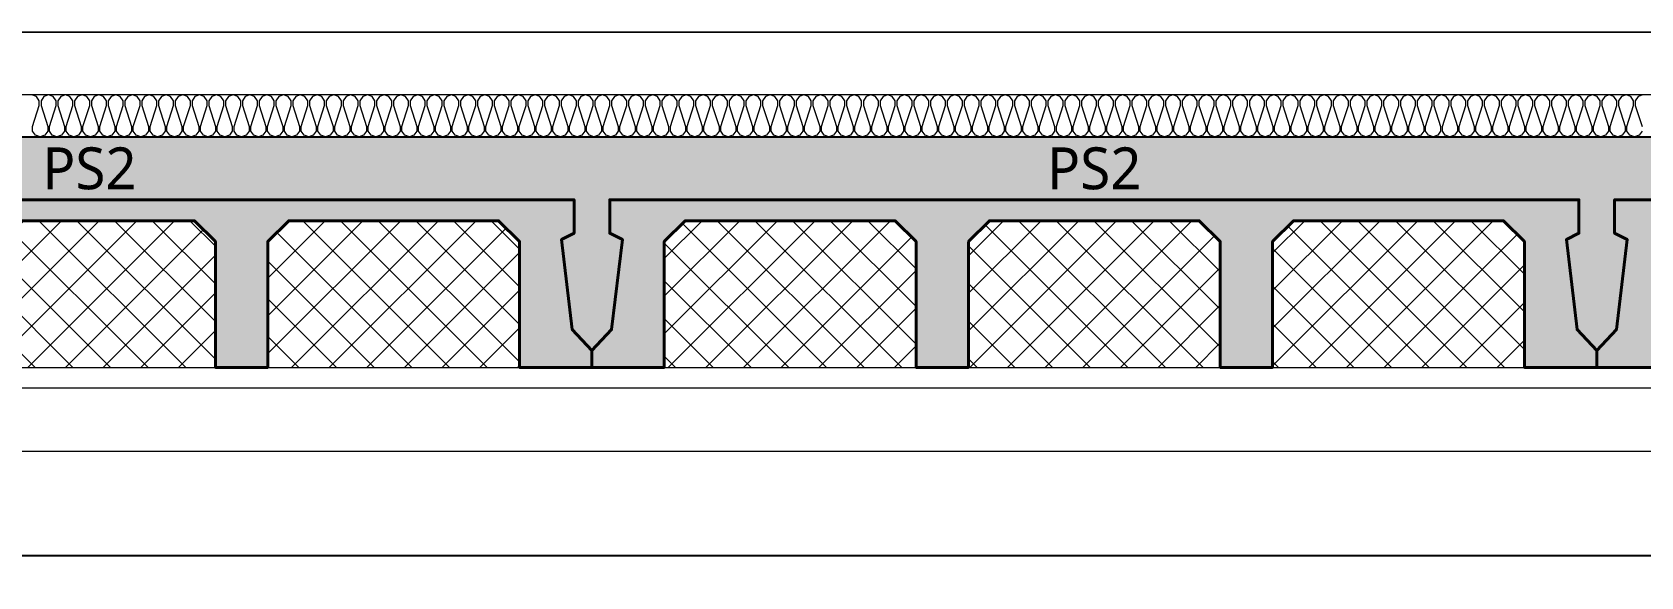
# Model space of a CAD drawing. Header units: millimetres. Extents: x 0 to 420000, y 0 to 297000.
# Drawn here: x 256723 to 260558, y 43150 to 44450 of the extents above; entities that cross this region are included whole.
import ezdxf
from ezdxf.enums import TextEntityAlignment as Align

# ---------------------------------------------------------------- set-up
doc = ezdxf.new("R2010")
doc.units = ezdxf.units.MM
doc.linetypes.add('0731_main_plan$0$form_$0$y-Landschaft$0$_$1$20120914_Verkehrsflächen_Grün$0$20120628_xref - Gammel$1$3_H-GL_F1_U3 - Default$0${ Offset Lines }', pattern=[0])
doc.linetypes.add('CEN', pattern=[62, 60, -1, 0, -1])
for name, color, linetype, lineweight in [('A-AXIS-LINE', 1, 'CEN', 15), ('A-CONC-LIN1', 2, 'Continuous', 40), ('A-CONC-LIN2', 7, 'Continuous', 25), ('A-ELEV-LIN2', 7, 'Continuous', 25), ('A-XXXX-FIN2', 6, 'Continuous', 20), ('A-XXXX-INSL1', 15, 'Continuous', 18), ('A-XXXX-INSL2', 8, 'Continuous', 18)]:
    doc.layers.add(name, color=color, linetype=linetype, lineweight=lineweight)
doc.layers.add('A-CONC-SOLD', color=253, linetype='CEN')
doc.layers.add('A-XXXX-NPLT', color=144, linetype='Continuous', lineweight=15, plot=False)
doc.styles.add('맑은고딕', font='')
doc.styles.get('맑은고딕').set_extended_font_data('Malgun Gothic')

# ---------------------------------------------------------------- blocks, each defined once
blk = doc.blocks.new('axis(211208)')
at = {"layer": 'A-AXIS-LINE', "ltscale": 1000}
for p, q in [((4631788.1, -421118.7), (4955413.1, -421118.7)), ((4631788.1, -422118.7), (4955413.1, -422118.7))]:
    blk.add_line(p, q, dxfattribs=at)
blk = doc.blocks.new('PS2')
at = {"layer": 'A-CONC-SOLD'}
h = blk.add_hatch(color=256, dxfattribs=at)
h.dxf.hatch_style = 1
h.paths.add_polyline_path([(1197.5, 0), (-1197.5, 0), (-1197.5, -510), (-1150.5, -460), (-1125, -245), (-1155, -230), (-1155, -150), (1155, -150), (1155, -230), (1125, -245), (1150.5, -460), (1197.5, -510)])
h = blk.add_hatch(color=256, dxfattribs=at)
h.dxf.hatch_style = 1
h.paths.add_polyline_path([(-1150.5, -460), (-1197.5, -510), (-1197.5, -550), (-1025, -550), (-1025, -510), (-1025, -250), (-975, -200), (-475, -200), (-425, -250), (-425, -510), (-425, -550), (-300, -550), (-300, -510), (-300, -250), (-250, -200), (250, -200), (300, -250), (300, -510), (300, -550), (425, -550), (425, -510), (425, -250), (475, -200), (975, -200), (1025, -250), (1025, -510), (1025, -550), (1197.5, -550), (1197.5, -510), (1150.5, -460), (1125, -245), (1155, -230), (1155, -150), (-1155, -150), (-1155, -230), (-1125, -245)])
at = {"layer": 'A-XXXX-INSL2'}
h = blk.add_hatch(dxfattribs=at)
h.set_pattern_fill('ANSI37', color=256, scale=20)
h.set_pattern_definition([(45, (-289951.5, -41968), (-44.90128, 44.90128), []), (135, (-289951.5, -41968), (-44.90128, -44.90128), [])])
h.paths.add_polyline_path([(-975, -200), (-1025, -250), (-1025, -510), (-1025, -550), (-425, -550), (-425, -510), (-425, -250), (-475, -200)])
h.paths.add_polyline_path([(-250, -200), (-300, -250), (-300, -510), (-300, -550), (300, -550), (300, -510), (300, -250), (250, -200)])
h.paths.add_polyline_path([(425, -510), (425, -550), (1025, -550), (1025, -510), (1025, -250), (975, -200), (475, -200), (425, -250)])
at = {"layer": 'A-CONC-LIN1', "color": 2, "linetype": '0731_main_plan$0$form_$0$y-Landschaft$0$_$1$20120914_Verkehrsflächen_Grün$0$20120628_xref - Gammel$1$3_H-GL_F1_U3 - Default$0${ Offset Lines }'}
blk.add_lwpolyline([(-300, -250), (-300, -510), (-300, -510), (-300, -550), (-425, -550), (-425, -510), (-425, -510), (-425, -250), (-475, -200), (-975, -200), (-1025, -250), (-1025, -510), (-1025, -510), (-1025, -550), (-1197.5, -550), (-1197.5, -510), (-1150.5, -460), (-1125, -245), (-1155, -230), (-1155, -150), (1155, -150), (1155, -230), (1125, -245), (1150.5, -460), (1197.5, -510), (1197.5, -550), (1025, -550), (1025, -510), (1025, -510), (1025, -250), (975, -200), (475, -200), (425, -250), (425, -510), (425, -510), (425, -550), (300, -550), (300, -510), (300, -510), (300, -250), (250, -200), (-250, -200)], close=True, dxfattribs=at)
at = {"layer": 'A-CONC-LIN2'}
blk.add_line((-1197.5, 0), (1197.5, 0), dxfattribs=at)
at = {"layer": 'A-XXXX-NPLT'}
for p, q in [((-1025, -550), (-425, -550)), ((-300, -550), (300, -550)), ((425, -550), (1025, -550))]:
    blk.add_line(p, q, dxfattribs=at)
at = {"layer": 'A-XXXX-NPLT', "style": '맑은고딕'}
blk.add_text('PS2', height=100, dxfattribs=at).set_placement((0, -75), align=Align.MIDDLE)
blk = doc.blocks.new('냉동층(220321)')
at = {"layer": 'A-ELEV-LIN2'}
blk.add_line((4877247.3, -402368.7), (4822823.8, -402368.7), dxfattribs=at)
at = {"layer": 'A-XXXX-FIN2'}
blk.add_line((4878673.7, -401118.7), (4801923.8, -401118.7), dxfattribs=at)
at = {"layer": 'A-XXXX-INSL1'}
blk.add_lwpolyline([(4875423.8, -401968.7), (4834673.8, -401968.7), (4834673.8, -402418.7), (4833973.8, -402418.7), (4833973.8, -401968.7), (4825673.8, -401968.7)], dxfattribs=at)
at = {"layer": 'A-XXXX-INSL2'}
blk.add_line((4878773.7, -401268.7), (4802023.8, -401268.7), dxfattribs=at)
for points in [[(4830873.7, -401268.7), (4830862.7, -401272.7), (4830855.7, -401282.7), (4830855.7, -401293.7), (4830871.7, -401343.7)], [(4830871.7, -401354.7), (4830864.7, -401364.7), (4830853.7, -401368.7), (4830842.7, -401364.7), (4830835.7, -401354.7), (4830835.7, -401343.7), (4830851.7, -401293.7), (4830851.7, -401282.7), (4830844.7, -401272.7), (4830833.7, -401268.7), (4830822.7, -401272.7), (4830815.7, -401282.7), (4830815.7, -401293.7), (4830831.7, -401343.7), (4830831.7, -401354.7), (4830824.7, -401364.7), (4830813.7, -401368.7), (4830802.7, -401364.7), (4830795.7, -401354.7), (4830795.7, -401343.7), (4830811.7, -401293.7), (4830811.7, -401282.7), (4830804.7, -401272.7), (4830793.7, -401268.7), (4830782.7, -401272.7), (4830775.7, -401282.7), (4830775.7, -401293.7), (4830791.7, -401343.7), (4830791.7, -401354.7), (4830784.7, -401364.7), (4830773.7, -401368.7), (4830762.7, -401364.7), (4830755.7, -401354.7), (4830755.7, -401343.7), (4830771.7, -401293.7), (4830771.7, -401282.7), (4830764.7, -401272.7), (4830753.7, -401268.7), (4830742.7, -401272.7), (4830735.7, -401282.7), (4830735.7, -401293.7), (4830751.7, -401343.7), (4830751.7, -401354.7), (4830744.7, -401364.7), (4830733.7, -401368.7), (4830722.7, -401364.7), (4830715.7, -401354.7), (4830715.7, -401343.7), (4830731.7, -401293.7), (4830731.7, -401282.7), (4830724.7, -401272.7), (4830713.7, -401268.7), (4830702.7, -401272.7), (4830695.7, -401282.7), (4830695.7, -401293.7), (4830711.7, -401343.7), (4830711.7, -401354.7), (4830704.7, -401364.7), (4830693.7, -401368.7), (4830682.7, -401364.7), (4830675.7, -401354.7), (4830675.7, -401343.7), (4830691.7, -401293.7), (4830691.7, -401282.7), (4830684.7, -401272.7), (4830673.7, -401268.7), (4830662.7, -401272.7), (4830655.7, -401282.7), (4830655.7, -401293.7), (4830671.7, -401343.7), (4830671.7, -401354.7), (4830664.7, -401364.7), (4830653.7, -401368.7), (4830642.7, -401364.7), (4830635.7, -401354.7), (4830635.7, -401343.7), (4830651.7, -401293.7), (4830651.7, -401282.7), (4830644.7, -401272.7), (4830633.7, -401268.7), (4830622.7, -401272.7), (4830615.7, -401282.7), (4830615.7, -401293.7), (4830631.7, -401343.7), (4830631.7, -401354.7), (4830624.7, -401364.7), (4830613.7, -401368.7), (4830602.7, -401364.7), (4830595.7, -401354.7), (4830595.7, -401343.7), (4830611.7, -401293.7), (4830611.7, -401282.7), (4830604.7, -401272.7), (4830593.7, -401268.7), (4830582.7, -401272.7), (4830575.7, -401282.7), (4830575.7, -401293.7), (4830591.7, -401343.7), (4830591.7, -401354.7), (4830584.7, -401364.7), (4830573.7, -401368.7), (4830562.7, -401364.7), (4830555.7, -401354.7), (4830555.7, -401343.7), (4830571.7, -401293.7), (4830571.7, -401282.7), (4830564.7, -401272.7), (4830553.7, -401268.7), (4830542.7, -401272.7), (4830535.7, -401282.7), (4830535.7, -401293.7), (4830551.7, -401343.7), (4830551.7, -401354.7), (4830544.7, -401364.7), (4830533.7, -401368.7), (4830522.7, -401364.7), (4830515.7, -401354.7), (4830515.7, -401343.7), (4830531.7, -401293.7), (4830531.7, -401282.7), (4830524.7, -401272.7), (4830513.7, -401268.7), (4830502.7, -401272.7), (4830495.7, -401282.7), (4830495.7, -401293.7), (4830511.7, -401343.7), (4830511.7, -401354.7), (4830504.7, -401364.7), (4830493.7, -401368.7), (4830482.7, -401364.7), (4830475.7, -401354.7), (4830475.7, -401343.7), (4830491.7, -401293.7), (4830491.7, -401282.7), (4830484.7, -401272.7), (4830473.7, -401268.7), (4830462.7, -401272.7), (4830455.7, -401282.7), (4830455.7, -401293.7), (4830471.7, -401343.7), (4830471.7, -401354.7), (4830464.7, -401364.7), (4830453.7, -401368.7), (4830442.7, -401364.7), (4830435.7, -401354.7), (4830435.7, -401343.7), (4830451.7, -401293.7), (4830451.7, -401282.7), (4830444.7, -401272.7), (4830433.7, -401268.7), (4830422.7, -401272.7), (4830415.7, -401282.7), (4830415.7, -401293.7), (4830431.7, -401343.7), (4830431.7, -401354.7), (4830424.7, -401364.7), (4830413.7, -401368.7), (4830402.7, -401364.7), (4830395.7, -401354.7), (4830395.7, -401343.7), (4830411.7, -401293.7), (4830411.7, -401282.7), (4830404.7, -401272.7), (4830393.7, -401268.7), (4830382.7, -401272.7), (4830375.7, -401282.7), (4830375.7, -401293.7), (4830391.7, -401343.7), (4830391.7, -401354.7), (4830384.7, -401364.7), (4830373.7, -401368.7), (4830362.7, -401364.7), (4830355.7, -401354.7), (4830355.7, -401343.7), (4830371.7, -401293.7), (4830371.7, -401282.7), (4830364.7, -401272.7), (4830353.7, -401268.7), (4830342.7, -401272.7), (4830335.7, -401282.7), (4830335.7, -401293.7), (4830351.7, -401343.7), (4830351.7, -401354.7), (4830344.7, -401364.7), (4830333.7, -401368.7), (4830322.7, -401364.7), (4830315.7, -401354.7), (4830315.7, -401343.7), (4830331.7, -401293.7), (4830331.7, -401282.7), (4830324.7, -401272.7), (4830313.7, -401268.7), (4830302.7, -401272.7), (4830295.7, -401282.7), (4830295.7, -401293.7), (4830311.7, -401343.7), (4830311.7, -401354.7), (4830304.7, -401364.7), (4830293.7, -401368.7), (4830282.7, -401364.7), (4830275.7, -401354.7), (4830275.7, -401343.7), (4830291.7, -401293.7), (4830291.7, -401282.7), (4830284.7, -401272.7), (4830273.7, -401268.7), (4830262.7, -401272.7), (4830255.7, -401282.7), (4830255.7, -401293.7), (4830271.7, -401343.7), (4830271.7, -401354.7), (4830264.7, -401364.7), (4830253.7, -401368.7), (4830242.7, -401364.7), (4830235.7, -401354.7), (4830235.7, -401343.7), (4830251.7, -401293.7), (4830251.7, -401282.7), (4830244.7, -401272.7), (4830233.7, -401268.7), (4830222.7, -401272.7), (4830215.7, -401282.7), (4830215.7, -401293.7), (4830231.7, -401343.7), (4830231.7, -401354.7), (4830224.7, -401364.7), (4830213.7, -401368.7), (4830202.7, -401364.7), (4830195.7, -401354.7), (4830195.7, -401343.7), (4830211.7, -401293.7), (4830211.7, -401282.7), (4830204.7, -401272.7), (4830193.7, -401268.7), (4830182.7, -401272.7), (4830175.7, -401282.7), (4830175.7, -401293.7), (4830191.7, -401343.7), (4830191.7, -401354.7), (4830184.7, -401364.7), (4830173.7, -401368.7), (4830162.7, -401364.7), (4830155.7, -401354.7), (4830155.7, -401343.7), (4830171.7, -401293.7), (4830171.7, -401282.7), (4830164.7, -401272.7), (4830153.7, -401268.7), (4830142.7, -401272.7), (4830135.7, -401282.7), (4830135.7, -401293.7), (4830151.7, -401343.7), (4830151.7, -401354.7), (4830144.7, -401364.7), (4830133.7, -401368.7), (4830122.7, -401364.7), (4830115.7, -401354.7), (4830115.7, -401343.7), (4830131.7, -401293.7), (4830131.7, -401282.7), (4830124.7, -401272.7), (4830113.7, -401268.7), (4830102.7, -401272.7), (4830095.7, -401282.7), (4830095.7, -401293.7), (4830111.7, -401343.7), (4830111.7, -401354.7), (4830104.7, -401364.7), (4830093.7, -401368.7), (4830082.7, -401364.7), (4830075.7, -401354.7), (4830075.7, -401343.7), (4830091.7, -401293.7), (4830091.7, -401282.7), (4830084.7, -401272.7), (4830073.7, -401268.7), (4830062.7, -401272.7), (4830055.7, -401282.7), (4830055.7, -401293.7), (4830071.7, -401343.7), (4830071.7, -401354.7), (4830064.7, -401364.7), (4830053.7, -401368.7), (4830042.7, -401364.7), (4830035.7, -401354.7), (4830035.7, -401343.7), (4830051.7, -401293.7), (4830051.7, -401282.7), (4830044.7, -401272.7), (4830033.7, -401268.7), (4830022.7, -401272.7), (4830015.7, -401282.7), (4830015.7, -401293.7), (4830031.7, -401343.7), (4830031.7, -401354.7), (4830024.7, -401364.7), (4830013.7, -401368.7), (4830002.7, -401364.7), (4829995.7, -401354.7), (4829995.7, -401343.7), (4830011.7, -401293.7), (4830011.7, -401282.7), (4830004.7, -401272.7), (4829993.7, -401268.7), (4829982.7, -401272.7), (4829975.7, -401282.7), (4829975.7, -401293.7), (4829991.7, -401343.7), (4829991.7, -401354.7), (4829984.7, -401364.7), (4829973.7, -401368.7), (4829962.7, -401364.7), (4829955.7, -401354.7), (4829955.7, -401343.7), (4829971.7, -401293.7), (4829971.7, -401282.7), (4829964.7, -401272.7), (4829953.7, -401268.7), (4829942.7, -401272.7), (4829935.7, -401282.7), (4829935.7, -401293.7), (4829951.7, -401343.7), (4829951.7, -401354.7), (4829944.7, -401364.7), (4829933.7, -401368.7), (4829922.7, -401364.7), (4829915.7, -401354.7), (4829915.7, -401343.7), (4829931.7, -401293.7), (4829931.7, -401282.7), (4829924.7, -401272.7), (4829913.7, -401268.7), (4829902.7, -401272.7), (4829895.7, -401282.7), (4829895.7, -401293.7), (4829911.7, -401343.7), (4829911.7, -401354.7), (4829904.7, -401364.7), (4829893.7, -401368.7), (4829882.7, -401364.7), (4829875.7, -401354.7), (4829875.7, -401343.7), (4829891.7, -401293.7), (4829891.7, -401282.7), (4829884.7, -401272.7), (4829873.7, -401268.7), (4829862.7, -401272.7), (4829855.7, -401282.7), (4829855.7, -401293.7), (4829871.7, -401343.7), (4829871.7, -401354.7), (4829864.7, -401364.7), (4829853.7, -401368.7), (4829842.7, -401364.7), (4829835.7, -401354.7), (4829835.7, -401343.7), (4829851.7, -401293.7), (4829851.7, -401282.7), (4829844.7, -401272.7), (4829833.7, -401268.7), (4829822.7, -401272.7), (4829815.7, -401282.7), (4829815.7, -401293.7), (4829831.7, -401343.7), (4829831.7, -401354.7), (4829824.7, -401364.7), (4829813.7, -401368.7), (4829802.7, -401364.7), (4829795.7, -401354.7), (4829795.7, -401343.7), (4829811.7, -401293.7), (4829811.7, -401282.7), (4829804.7, -401272.7), (4829793.7, -401268.7), (4829782.7, -401272.7), (4829775.7, -401282.7), (4829775.7, -401293.7), (4829791.7, -401343.7), (4829791.7, -401354.7), (4829784.7, -401364.7), (4829773.7, -401368.7), (4829762.7, -401364.7), (4829755.7, -401354.7), (4829755.7, -401343.7), (4829771.7, -401293.7), (4829771.7, -401282.7), (4829764.7, -401272.7), (4829753.7, -401268.7), (4829742.7, -401272.7), (4829735.7, -401282.7), (4829735.7, -401293.7), (4829751.7, -401343.7), (4829751.7, -401354.7), (4829744.7, -401364.7), (4829733.7, -401368.7), (4829722.7, -401364.7), (4829715.7, -401354.7), (4829715.7, -401343.7), (4829731.7, -401293.7), (4829731.7, -401282.7), (4829724.7, -401272.7), (4829713.7, -401268.7), (4829702.7, -401272.7), (4829695.7, -401282.7), (4829695.7, -401293.7), (4829711.7, -401343.7), (4829711.7, -401354.7), (4829704.7, -401364.7), (4829693.7, -401368.7), (4829682.7, -401364.7), (4829675.7, -401354.7), (4829675.7, -401343.7), (4829691.7, -401293.7), (4829691.7, -401282.7), (4829684.7, -401272.7), (4829673.7, -401268.7), (4829662.7, -401272.7), (4829655.7, -401282.7), (4829655.7, -401293.7), (4829671.7, -401343.7), (4829671.7, -401354.7), (4829664.7, -401364.7), (4829653.7, -401368.7), (4829642.7, -401364.7), (4829635.7, -401354.7), (4829635.7, -401343.7), (4829651.7, -401293.7), (4829651.7, -401282.7), (4829644.7, -401272.7), (4829633.7, -401268.7), (4829622.7, -401272.7), (4829615.7, -401282.7), (4829615.7, -401293.7), (4829631.7, -401343.7), (4829631.7, -401354.7), (4829624.7, -401364.7), (4829613.7, -401368.7), (4829602.7, -401364.7), (4829595.7, -401354.7), (4829595.7, -401343.7), (4829611.7, -401293.7), (4829611.7, -401282.7), (4829604.7, -401272.7), (4829593.7, -401268.7), (4829582.7, -401272.7), (4829575.7, -401282.7), (4829575.7, -401293.7), (4829591.7, -401343.7), (4829591.7, -401354.7), (4829584.7, -401364.7), (4829573.7, -401368.7), (4829562.7, -401364.7), (4829555.7, -401354.7), (4829555.7, -401343.7), (4829571.7, -401293.7), (4829571.7, -401282.7), (4829564.7, -401272.7), (4829553.7, -401268.7), (4829542.7, -401272.7), (4829535.7, -401282.7), (4829535.7, -401293.7), (4829551.7, -401343.7), (4829551.7, -401354.7), (4829544.7, -401364.7), (4829533.7, -401368.7), (4829522.7, -401364.7), (4829515.7, -401354.7), (4829515.7, -401343.7), (4829531.7, -401293.7), (4829531.7, -401282.7), (4829524.7, -401272.7), (4829513.7, -401268.7), (4829502.7, -401272.7), (4829495.7, -401282.7), (4829495.7, -401293.7), (4829511.7, -401343.7), (4829511.7, -401354.7), (4829504.7, -401364.7), (4829493.7, -401368.7), (4829482.7, -401364.7), (4829475.7, -401354.7), (4829475.7, -401343.7), (4829491.7, -401293.7), (4829491.7, -401282.7), (4829484.7, -401272.7), (4829473.7, -401268.7), (4829462.7, -401272.7), (4829455.7, -401282.7), (4829455.7, -401293.7), (4829471.7, -401343.7), (4829471.7, -401354.7), (4829464.7, -401364.7), (4829453.7, -401368.7), (4829442.7, -401364.7), (4829435.7, -401354.7), (4829435.7, -401343.7), (4829451.7, -401293.7), (4829451.7, -401282.7), (4829444.7, -401272.7), (4829433.7, -401268.7), (4829422.7, -401272.7), (4829415.7, -401282.7), (4829415.7, -401293.7), (4829431.7, -401343.7), (4829431.7, -401354.7), (4829424.7, -401364.7), (4829413.7, -401368.7), (4829402.7, -401364.7), (4829395.7, -401354.7), (4829395.7, -401343.7), (4829411.7, -401293.7), (4829411.7, -401282.7), (4829404.7, -401272.7), (4829393.7, -401268.7), (4829382.7, -401272.7), (4829375.7, -401282.7), (4829375.7, -401293.7), (4829391.7, -401343.7), (4829391.7, -401354.7), (4829384.7, -401364.7), (4829373.7, -401368.7), (4829362.7, -401364.7), (4829355.7, -401354.7), (4829355.7, -401343.7), (4829371.7, -401293.7), (4829371.7, -401282.7), (4829364.7, -401272.7), (4829353.7, -401268.7), (4829342.7, -401272.7), (4829335.7, -401282.7), (4829335.7, -401293.7), (4829351.7, -401343.7), (4829351.7, -401354.7), (4829344.7, -401364.7), (4829333.7, -401368.7), (4829322.7, -401364.7), (4829315.7, -401354.7), (4829315.7, -401343.7), (4829331.7, -401293.7), (4829331.7, -401282.7), (4829324.7, -401272.7), (4829313.7, -401268.7), (4829302.7, -401272.7), (4829295.7, -401282.7), (4829295.7, -401293.7), (4829311.7, -401343.7), (4829311.7, -401354.7), (4829304.7, -401364.7), (4829293.7, -401368.7), (4829282.7, -401364.7), (4829275.7, -401354.7), (4829275.7, -401343.7), (4829291.7, -401293.7), (4829291.7, -401282.7), (4829284.7, -401272.7), (4829273.7, -401268.7), (4829262.7, -401272.7), (4829255.7, -401282.7), (4829255.7, -401293.7), (4829271.7, -401343.7), (4829271.7, -401354.7), (4829264.7, -401364.7), (4829253.7, -401368.7), (4829242.7, -401364.7), (4829235.7, -401354.7), (4829235.7, -401343.7), (4829251.7, -401293.7), (4829251.7, -401282.7), (4829244.7, -401272.7), (4829233.7, -401268.7), (4829222.7, -401272.7), (4829215.7, -401282.7), (4829215.7, -401293.7), (4829231.7, -401343.7), (4829231.7, -401354.7), (4829224.7, -401364.7), (4829213.7, -401368.7), (4829202.7, -401364.7), (4829195.7, -401354.7), (4829195.7, -401343.7), (4829211.7, -401293.7), (4829211.7, -401282.7), (4829204.7, -401272.7), (4829193.7, -401268.7), (4829182.7, -401272.7), (4829175.7, -401282.7), (4829175.7, -401293.7), (4829191.7, -401343.7), (4829191.7, -401354.7), (4829184.7, -401364.7), (4829173.7, -401368.7), (4829162.7, -401364.7), (4829155.7, -401354.7), (4829155.7, -401343.7), (4829171.7, -401293.7), (4829171.7, -401282.7), (4829164.7, -401272.7), (4829153.7, -401268.7), (4829142.7, -401272.7), (4829135.7, -401282.7), (4829135.7, -401293.7), (4829151.7, -401343.7), (4829151.7, -401354.7), (4829144.7, -401364.7), (4829133.7, -401368.7), (4829122.7, -401364.7), (4829115.7, -401354.7), (4829115.7, -401343.7), (4829131.7, -401293.7), (4829131.7, -401282.7), (4829124.7, -401272.7), (4829113.7, -401268.7), (4829102.7, -401272.7), (4829095.7, -401282.7), (4829095.7, -401293.7), (4829111.7, -401343.7), (4829111.7, -401354.7), (4829104.7, -401364.7), (4829093.7, -401368.7), (4829082.7, -401364.7), (4829075.7, -401354.7), (4829075.7, -401343.7), (4829091.7, -401293.7), (4829091.7, -401282.7), (4829084.7, -401272.7), (4829073.7, -401268.7), (4829062.7, -401272.7), (4829055.7, -401282.7), (4829055.7, -401293.7), (4829071.7, -401343.7), (4829071.7, -401354.7), (4829064.7, -401364.7), (4829053.7, -401368.7), (4829042.7, -401364.7), (4829035.7, -401354.7), (4829035.7, -401343.7), (4829051.7, -401293.7), (4829051.7, -401282.7), (4829044.7, -401272.7), (4829033.7, -401268.7), (4829022.7, -401272.7), (4829015.7, -401282.7), (4829015.7, -401293.7), (4829031.7, -401343.7), (4829031.7, -401354.7), (4829024.7, -401364.7), (4829013.7, -401368.7), (4829002.7, -401364.7), (4828995.7, -401354.7), (4828995.7, -401343.7), (4829011.7, -401293.7), (4829011.7, -401282.7), (4829004.7, -401272.7), (4828993.7, -401268.7), (4828982.7, -401272.7), (4828975.7, -401282.7), (4828975.7, -401293.7), (4828991.7, -401343.7), (4828991.7, -401354.7), (4828984.7, -401364.7), (4828973.7, -401368.7), (4828962.7, -401364.7), (4828955.7, -401354.7), (4828955.7, -401343.7), (4828971.7, -401293.7), (4828971.7, -401282.7), (4828964.7, -401272.7), (4828953.7, -401268.7), (4828942.7, -401272.7), (4828935.7, -401282.7), (4828935.7, -401293.7), (4828951.7, -401343.7), (4828951.7, -401354.7), (4828944.7, -401364.7), (4828933.7, -401368.7), (4828922.7, -401364.7), (4828915.7, -401354.7), (4828915.7, -401343.7), (4828931.7, -401293.7), (4828931.7, -401282.7), (4828924.7, -401272.7), (4828913.7, -401268.7), (4828902.7, -401272.7), (4828895.7, -401282.7), (4828895.7, -401293.7), (4828911.7, -401343.7), (4828911.7, -401354.7), (4828904.7, -401364.7), (4828893.7, -401368.7), (4828882.7, -401364.7), (4828875.7, -401354.7), (4828875.7, -401343.7), (4828891.7, -401293.7), (4828891.7, -401282.7), (4828884.7, -401272.7), (4828873.7, -401268.7), (4828862.7, -401272.7), (4828855.7, -401282.7), (4828855.7, -401293.7), (4828871.7, -401343.7), (4828871.7, -401354.7), (4828864.7, -401364.7), (4828853.7, -401368.7), (4828842.7, -401364.7), (4828835.7, -401354.7), (4828835.7, -401343.7), (4828851.7, -401293.7), (4828851.7, -401282.7), (4828844.7, -401272.7), (4828833.7, -401268.7), (4828822.7, -401272.7), (4828815.7, -401282.7), (4828815.7, -401293.7), (4828831.7, -401343.7), (4828831.7, -401354.7), (4828824.7, -401364.7), (4828813.7, -401368.7), (4828802.7, -401364.7), (4828795.7, -401354.7), (4828795.7, -401343.7), (4828811.7, -401293.7), (4828811.7, -401282.7), (4828804.7, -401272.7), (4828793.7, -401268.7), (4828782.7, -401272.7), (4828775.7, -401282.7), (4828775.7, -401293.7), (4828791.7, -401343.7), (4828791.7, -401354.7), (4828784.7, -401364.7), (4828773.7, -401368.7), (4828762.7, -401364.7), (4828755.7, -401354.7), (4828755.7, -401343.7), (4828771.7, -401293.7), (4828771.7, -401282.7), (4828764.7, -401272.7), (4828753.7, -401268.7), (4828742.7, -401272.7), (4828735.7, -401282.7), (4828735.7, -401293.7), (4828751.7, -401343.7), (4828751.7, -401354.7), (4828744.7, -401364.7), (4828733.7, -401368.7), (4828722.7, -401364.7), (4828715.7, -401354.7), (4828715.7, -401343.7), (4828731.7, -401293.7), (4828731.7, -401282.7), (4828724.7, -401272.7), (4828713.7, -401268.7), (4828702.7, -401272.7), (4828695.7, -401282.7), (4828695.7, -401293.7), (4828711.7, -401343.7), (4828711.7, -401354.7), (4828704.7, -401364.7), (4828693.7, -401368.7), (4828682.7, -401364.7), (4828675.7, -401354.7), (4828675.7, -401343.7), (4828691.7, -401293.7), (4828691.7, -401282.7), (4828684.7, -401272.7), (4828673.7, -401268.7), (4828662.7, -401272.7), (4828655.7, -401282.7), (4828655.7, -401293.7), (4828671.7, -401343.7), (4828671.7, -401354.7), (4828664.7, -401364.7), (4828653.7, -401368.7), (4828642.7, -401364.7), (4828635.7, -401354.7), (4828635.7, -401343.7), (4828651.7, -401293.7), (4828651.7, -401282.7), (4828644.7, -401272.7), (4828633.7, -401268.7), (4828622.7, -401272.7), (4828615.7, -401282.7), (4828615.7, -401293.7), (4828631.7, -401343.7), (4828631.7, -401354.7), (4828624.7, -401364.7), (4828613.7, -401368.7), (4828602.7, -401364.7), (4828595.7, -401354.7), (4828595.7, -401343.7), (4828611.7, -401293.7), (4828611.7, -401282.7), (4828604.7, -401272.7), (4828593.7, -401268.7), (4828582.7, -401272.7), (4828575.7, -401282.7), (4828575.7, -401293.7), (4828591.7, -401343.7), (4828591.7, -401354.7), (4828584.7, -401364.7), (4828573.7, -401368.7), (4828562.7, -401364.7), (4828555.7, -401354.7), (4828555.7, -401343.7), (4828571.7, -401293.7), (4828571.7, -401282.7), (4828564.7, -401272.7), (4828553.7, -401268.7), (4828542.7, -401272.7), (4828535.7, -401282.7), (4828535.7, -401293.7), (4828551.7, -401343.7), (4828551.7, -401354.7), (4828544.7, -401364.7), (4828533.7, -401368.7), (4828522.7, -401364.7), (4828515.7, -401354.7), (4828515.7, -401343.7), (4828531.7, -401293.7), (4828531.7, -401282.7), (4828524.7, -401272.7), (4828513.7, -401268.7), (4828502.7, -401272.7), (4828495.7, -401282.7), (4828495.7, -401293.7), (4828511.7, -401343.7), (4828511.7, -401354.7), (4828504.7, -401364.7), (4828493.7, -401368.7), (4828482.7, -401364.7), (4828475.7, -401354.7), (4828475.7, -401343.7), (4828491.7, -401293.7), (4828491.7, -401282.7), (4828484.7, -401272.7), (4828473.7, -401268.7), (4828462.7, -401272.7), (4828455.7, -401282.7), (4828455.7, -401293.7), (4828471.7, -401343.7), (4828471.7, -401354.7), (4828464.7, -401364.7), (4828453.7, -401368.7), (4828442.7, -401364.7), (4828435.7, -401354.7), (4828435.7, -401343.7), (4828451.7, -401293.7), (4828451.7, -401282.7), (4828444.7, -401272.7), (4828433.7, -401268.7), (4828422.7, -401272.7), (4828415.7, -401282.7), (4828415.7, -401293.7), (4828431.7, -401343.7), (4828431.7, -401354.7), (4828424.7, -401364.7), (4828413.7, -401368.7), (4828402.7, -401364.7), (4828395.7, -401354.7), (4828395.7, -401343.7), (4828411.7, -401293.7), (4828411.7, -401282.7), (4828404.7, -401272.7), (4828393.7, -401268.7), (4828382.7, -401272.7), (4828375.7, -401282.7), (4828375.7, -401293.7), (4828391.7, -401343.7), (4828391.7, -401354.7), (4828384.7, -401364.7), (4828373.7, -401368.7), (4828362.7, -401364.7), (4828355.7, -401354.7), (4828355.7, -401343.7), (4828371.7, -401293.7), (4828371.7, -401282.7), (4828364.7, -401272.7), (4828353.7, -401268.7), (4828342.7, -401272.7), (4828335.7, -401282.7), (4828335.7, -401293.7), (4828351.7, -401343.7), (4828351.7, -401354.7), (4828344.7, -401364.7), (4828333.7, -401368.7), (4828322.7, -401364.7), (4828315.7, -401354.7), (4828315.7, -401343.7), (4828331.7, -401293.7), (4828331.7, -401282.7), (4828324.7, -401272.7), (4828313.7, -401268.7), (4828302.7, -401272.7), (4828295.7, -401282.7), (4828295.7, -401293.7), (4828311.7, -401343.7), (4828311.7, -401354.7), (4828304.7, -401364.7), (4828293.7, -401368.7), (4828282.7, -401364.7), (4828275.7, -401354.7), (4828275.7, -401343.7), (4828291.7, -401293.7), (4828291.7, -401282.7), (4828284.7, -401272.7), (4828273.7, -401268.7), (4828262.7, -401272.7), (4828255.7, -401282.7), (4828255.7, -401293.7), (4828271.7, -401343.7), (4828271.7, -401354.7), (4828264.7, -401364.7), (4828253.7, -401368.7), (4828242.7, -401364.7), (4828235.7, -401354.7), (4828235.7, -401343.7), (4828251.7, -401293.7), (4828251.7, -401282.7), (4828244.7, -401272.7), (4828233.7, -401268.7), (4828222.7, -401272.7), (4828215.7, -401282.7), (4828215.7, -401293.7), (4828231.7, -401343.7), (4828231.7, -401354.7), (4828224.7, -401364.7), (4828213.7, -401368.7), (4828202.7, -401364.7), (4828195.7, -401354.7), (4828195.7, -401343.7), (4828211.7, -401293.7), (4828211.7, -401282.7), (4828204.7, -401272.7), (4828193.7, -401268.7), (4828182.7, -401272.7), (4828175.7, -401282.7), (4828175.7, -401293.7), (4828191.7, -401343.7), (4828191.7, -401354.7), (4828184.7, -401364.7), (4828173.7, -401368.7), (4828162.7, -401364.7), (4828155.7, -401354.7), (4828155.7, -401343.7), (4828171.7, -401293.7), (4828171.7, -401282.7), (4828164.7, -401272.7), (4828153.7, -401268.7), (4828142.7, -401272.7), (4828135.7, -401282.7), (4828135.7, -401293.7), (4828151.7, -401343.7), (4828151.7, -401354.7), (4828144.7, -401364.7), (4828133.7, -401368.7), (4828122.7, -401364.7), (4828115.7, -401354.7), (4828115.7, -401343.7), (4828131.7, -401293.7), (4828131.7, -401282.7), (4828124.7, -401272.7), (4828113.7, -401268.7), (4828102.7, -401272.7), (4828095.7, -401282.7), (4828095.7, -401293.7), (4828111.7, -401343.7), (4828111.7, -401354.7), (4828104.7, -401364.7), (4828093.7, -401368.7), (4828082.7, -401364.7), (4828075.7, -401354.7), (4828075.7, -401343.7), (4828091.7, -401293.7), (4828091.7, -401282.7), (4828084.7, -401272.7), (4828073.7, -401268.7), (4828062.7, -401272.7), (4828055.7, -401282.7), (4828055.7, -401293.7), (4828071.7, -401343.7), (4828071.7, -401354.7), (4828064.7, -401364.7), (4828053.7, -401368.7), (4828042.7, -401364.7), (4828035.7, -401354.7), (4828035.7, -401343.7), (4828051.7, -401293.7), (4828051.7, -401282.7), (4828044.7, -401272.7), (4828033.7, -401268.7), (4828022.7, -401272.7), (4828015.7, -401282.7), (4828015.7, -401293.7), (4828031.7, -401343.7), (4828031.7, -401354.7), (4828024.7, -401364.7), (4828013.7, -401368.7), (4828002.7, -401364.7), (4827995.7, -401354.7), (4827995.7, -401343.7), (4828011.7, -401293.7), (4828011.7, -401282.7), (4828004.7, -401272.7), (4827993.7, -401268.7), (4827982.7, -401272.7), (4827975.7, -401282.7), (4827975.7, -401293.7), (4827991.7, -401343.7), (4827991.7, -401354.7), (4827984.7, -401364.7), (4827973.7, -401368.7), (4827962.7, -401364.7), (4827955.7, -401354.7), (4827955.7, -401343.7), (4827971.7, -401293.7), (4827971.7, -401282.7), (4827964.7, -401272.7), (4827953.7, -401268.7), (4827942.7, -401272.7), (4827935.7, -401282.7), (4827935.7, -401293.7), (4827951.7, -401343.7), (4827951.7, -401354.7), (4827944.7, -401364.7), (4827933.7, -401368.7), (4827922.7, -401364.7), (4827915.7, -401354.7), (4827915.7, -401343.7), (4827931.7, -401293.7), (4827931.7, -401282.7), (4827924.7, -401272.7), (4827913.7, -401268.7), (4827902.7, -401272.7), (4827895.7, -401282.7), (4827895.7, -401293.7), (4827911.7, -401343.7), (4827911.7, -401354.7), (4827904.7, -401364.7), (4827893.7, -401368.7), (4827882.7, -401364.7), (4827875.7, -401354.7), (4827875.7, -401343.7), (4827891.7, -401293.7), (4827891.7, -401282.7), (4827884.7, -401272.7), (4827873.7, -401268.7), (4827862.7, -401272.7), (4827855.7, -401282.7), (4827855.7, -401293.7), (4827871.7, -401343.7), (4827871.7, -401354.7), (4827864.7, -401364.7), (4827853.7, -401368.7), (4827842.7, -401364.7), (4827835.7, -401354.7), (4827835.7, -401343.7), (4827851.7, -401293.7), (4827851.7, -401282.7), (4827844.7, -401272.7), (4827833.7, -401268.7), (4827822.7, -401272.7), (4827815.7, -401282.7), (4827815.7, -401293.7), (4827831.7, -401343.7), (4827831.7, -401354.7), (4827824.7, -401364.7), (4827813.7, -401368.7), (4827802.7, -401364.7), (4827795.7, -401354.7), (4827795.7, -401343.7), (4827811.7, -401293.7), (4827811.7, -401282.7), (4827804.7, -401272.7), (4827793.7, -401268.7), (4827782.7, -401272.7), (4827775.7, -401282.7), (4827775.7, -401293.7), (4827791.7, -401343.7), (4827791.7, -401354.7), (4827784.7, -401364.7), (4827773.7, -401368.7), (4827762.7, -401364.7), (4827755.7, -401354.7), (4827755.7, -401343.7), (4827771.7, -401293.7), (4827771.7, -401282.7), (4827764.7, -401272.7), (4827753.7, -401268.7), (4827742.7, -401272.7), (4827735.7, -401282.7), (4827735.7, -401293.7), (4827751.7, -401343.7), (4827751.7, -401354.7), (4827744.7, -401364.7), (4827733.7, -401368.7), (4827722.7, -401364.7), (4827715.7, -401354.7), (4827715.7, -401343.7), (4827731.7, -401293.7), (4827731.7, -401282.7), (4827724.7, -401272.7), (4827713.7, -401268.7), (4827702.7, -401272.7), (4827695.7, -401282.7), (4827695.7, -401293.7), (4827711.7, -401343.7), (4827711.7, -401354.7), (4827704.7, -401364.7), (4827693.7, -401368.7), (4827682.7, -401364.7), (4827675.7, -401354.7), (4827675.7, -401343.7), (4827691.7, -401293.7), (4827691.7, -401282.7), (4827684.7, -401272.7), (4827673.7, -401268.7), (4827662.7, -401272.7), (4827655.7, -401282.7), (4827655.7, -401293.7), (4827671.7, -401343.7), (4827671.7, -401354.7), (4827664.7, -401364.7), (4827653.7, -401368.7), (4827642.7, -401364.7), (4827635.7, -401354.7), (4827635.7, -401343.7), (4827651.7, -401293.7), (4827651.7, -401282.7), (4827644.7, -401272.7), (4827633.7, -401268.7), (4827622.7, -401272.7), (4827615.7, -401282.7), (4827615.7, -401293.7), (4827631.7, -401343.7), (4827631.7, -401354.7), (4827624.7, -401364.7), (4827613.7, -401368.7), (4827602.7, -401364.7), (4827595.7, -401354.7), (4827595.7, -401343.7), (4827611.7, -401293.7), (4827611.7, -401282.7), (4827604.7, -401272.7), (4827593.7, -401268.7), (4827582.7, -401272.7), (4827575.7, -401282.7), (4827575.7, -401293.7), (4827591.7, -401343.7), (4827591.7, -401354.7), (4827584.7, -401364.7), (4827573.7, -401368.7), (4827562.7, -401364.7), (4827555.7, -401354.7), (4827555.7, -401343.7), (4827571.7, -401293.7), (4827571.7, -401282.7), (4827564.7, -401272.7), (4827553.7, -401268.7), (4827542.7, -401272.7), (4827535.7, -401282.7), (4827535.7, -401293.7), (4827551.7, -401343.7), (4827551.7, -401354.7), (4827544.7, -401364.7), (4827533.7, -401368.7), (4827522.7, -401364.7), (4827515.7, -401354.7), (4827515.7, -401343.7), (4827531.7, -401293.7), (4827531.7, -401282.7), (4827524.7, -401272.7), (4827513.7, -401268.7), (4827502.7, -401272.7), (4827495.7, -401282.7), (4827495.7, -401293.7), (4827511.7, -401343.7), (4827511.7, -401354.7), (4827504.7, -401364.7), (4827493.7, -401368.7), (4827482.7, -401364.7), (4827475.7, -401354.7), (4827475.7, -401343.7), (4827491.7, -401293.7), (4827491.7, -401282.7), (4827484.7, -401272.7), (4827473.7, -401268.7), (4827462.7, -401272.7), (4827455.7, -401282.7), (4827455.7, -401293.7), (4827471.7, -401343.7), (4827471.7, -401354.7), (4827464.7, -401364.7), (4827453.7, -401368.7), (4827442.7, -401364.7), (4827435.7, -401354.7), (4827435.7, -401343.7), (4827451.7, -401293.7), (4827451.7, -401282.7), (4827444.7, -401272.7), (4827433.7, -401268.7), (4827422.7, -401272.7), (4827415.7, -401282.7), (4827415.7, -401293.7), (4827431.7, -401343.7), (4827431.7, -401354.7), (4827424.7, -401364.7), (4827413.7, -401368.7), (4827402.7, -401364.7), (4827395.7, -401354.7), (4827395.7, -401343.7), (4827411.7, -401293.7), (4827411.7, -401282.7), (4827404.7, -401272.7), (4827393.7, -401268.7), (4827382.7, -401272.7), (4827375.7, -401282.7), (4827375.7, -401293.7), (4827391.7, -401343.7), (4827391.7, -401354.7), (4827384.7, -401364.7), (4827373.7, -401368.7), (4827362.7, -401364.7), (4827355.7, -401354.7), (4827355.7, -401343.7), (4827371.7, -401293.7), (4827371.7, -401282.7), (4827364.7, -401272.7), (4827353.7, -401268.7), (4827342.7, -401272.7), (4827335.7, -401282.7), (4827335.7, -401293.7), (4827351.7, -401343.7), (4827351.7, -401354.7), (4827344.7, -401364.7), (4827333.7, -401368.7), (4827322.7, -401364.7), (4827315.7, -401354.7), (4827315.7, -401343.7), (4827331.7, -401293.7), (4827331.7, -401282.7), (4827324.7, -401272.7), (4827313.7, -401268.7), (4827302.7, -401272.7), (4827295.7, -401282.7), (4827295.7, -401293.7), (4827311.7, -401343.7), (4827311.7, -401354.7), (4827304.7, -401364.7), (4827293.7, -401368.7), (4827282.7, -401364.7), (4827275.7, -401354.7), (4827275.7, -401343.7), (4827291.7, -401293.7), (4827291.7, -401282.7), (4827284.7, -401272.7), (4827273.7, -401268.7), (4827262.7, -401272.7), (4827255.7, -401282.7), (4827255.7, -401293.7), (4827271.7, -401343.7), (4827271.7, -401354.7), (4827264.7, -401364.7), (4827253.7, -401368.7), (4827242.7, -401364.7), (4827235.7, -401354.7), (4827235.7, -401343.7), (4827251.7, -401293.7), (4827251.7, -401282.7), (4827244.7, -401272.7), (4827233.7, -401268.7), (4827222.7, -401272.7), (4827215.7, -401282.7), (4827215.7, -401293.7), (4827231.7, -401343.7), (4827231.7, -401354.7), (4827224.7, -401364.7), (4827213.7, -401368.7), (4827202.7, -401364.7), (4827195.7, -401354.7), (4827195.7, -401343.7), (4827211.7, -401293.7), (4827211.7, -401282.7), (4827204.7, -401272.7), (4827193.7, -401268.7), (4827182.7, -401272.7), (4827175.7, -401282.7), (4827175.7, -401293.7), (4827191.7, -401343.7), (4827191.7, -401354.7), (4827184.7, -401364.7), (4827173.7, -401368.7), (4827162.7, -401364.7), (4827155.7, -401354.7), (4827155.7, -401343.7), (4827171.7, -401293.7), (4827171.7, -401282.7), (4827164.7, -401272.7), (4827153.7, -401268.7), (4827142.7, -401272.7), (4827135.7, -401282.7), (4827135.7, -401293.7), (4827151.7, -401343.7), (4827151.7, -401354.7), (4827144.7, -401364.7), (4827133.7, -401368.7), (4827122.7, -401364.7), (4827115.7, -401354.7), (4827115.7, -401343.7), (4827131.7, -401293.7), (4827131.7, -401282.7), (4827124.7, -401272.7), (4827113.7, -401268.7), (4827102.7, -401272.7), (4827095.7, -401282.7), (4827095.7, -401293.7), (4827111.7, -401343.7), (4827111.7, -401354.7), (4827104.7, -401364.7), (4827093.7, -401368.7), (4827082.7, -401364.7), (4827075.7, -401354.7), (4827075.7, -401343.7), (4827091.7, -401293.7), (4827091.7, -401282.7), (4827084.7, -401272.7), (4827073.7, -401268.7), (4827062.7, -401272.7), (4827055.7, -401282.7), (4827055.7, -401293.7), (4827071.7, -401343.7), (4827071.7, -401354.7), (4827064.7, -401364.7), (4827053.7, -401368.7), (4827042.7, -401364.7), (4827035.7, -401354.7), (4827035.7, -401343.7), (4827051.7, -401293.7), (4827051.7, -401282.7), (4827044.7, -401272.7), (4827033.7, -401268.7)]]:
    blk.add_lwpolyline(points, dxfattribs=at)
for p in [(4827171.3, -401368.7), (4829566.3, -401368.7), (4831961.3, -401368.7)]:
    blk.add_blockref('PS2', p)

msp = doc.modelspace()

# ---------------------------------------------------------------- block references
msp.add_blockref('냉동층(220321)', (-4570311.3, 445568.7))
at = {"layer": 'A-AXIS-LINE'}
msp.add_blockref('axis(211208)', (-4581588.1, 465568.7), dxfattribs=at)

doc.saveas('drawing.dxf')
